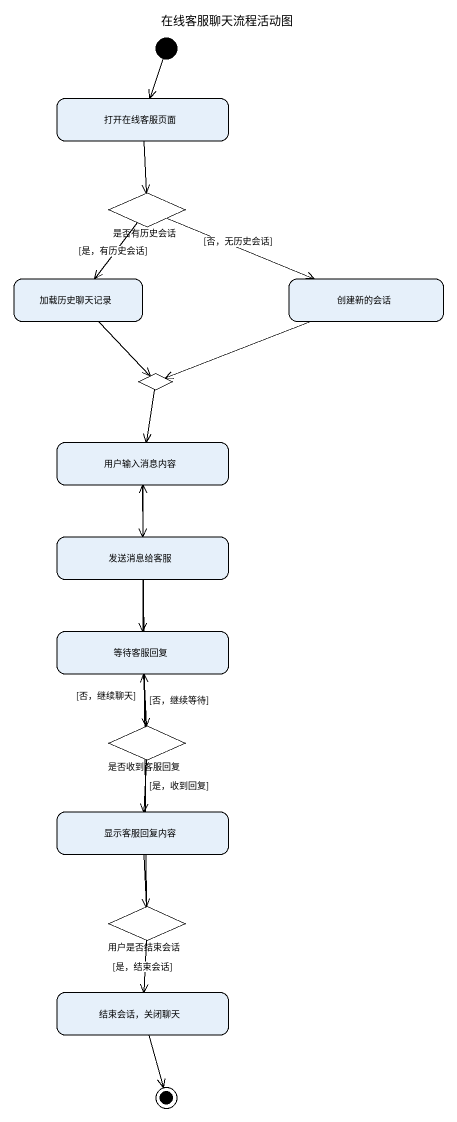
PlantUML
@startuml
title 在线客服聊天流程活动图
hide empty description
state 打开在线客服页面
state 是否有历史会话 <<choice>>
state 加载历史聊天记录
state 创建新的会话
state choice1 <<choice>>
state 用户输入消息内容
state 发送消息给客服
state 等待客服回复
state 是否收到客服回复 <<choice>>
state 显示客服回复内容
state 用户是否结束会话 <<choice>>
state "结束会话，关闭聊天" as 结束会话_关闭聊天
[*] --> 打开在线客服页面
打开在线客服页面 --> 是否有历史会话
是否有历史会话 --> 加载历史聊天记录 : [是，有历史会话]
是否有历史会话 -right-> 创建新的会话 : [否，无历史会话]
加载历史聊天记录 --> choice1
创建新的会话 -left-> choice1
choice1 --> 用户输入消息内容
用户输入消息内容 --> 发送消息给客服
发送消息给客服 --> 等待客服回复
等待客服回复 --> 是否收到客服回复
是否收到客服回复 -up-> 等待客服回复 : [否，继续等待]
是否收到客服回复 --> 显示客服回复内容 : [是，收到回复]
显示客服回复内容 --> 用户是否结束会话
用户是否结束会话 -up-> 用户输入消息内容 : [否，继续聊天]
用户是否结束会话 --> 结束会话_关闭聊天 : [是，结束会话]
结束会话_关闭聊天 --> [*]
@enduml
